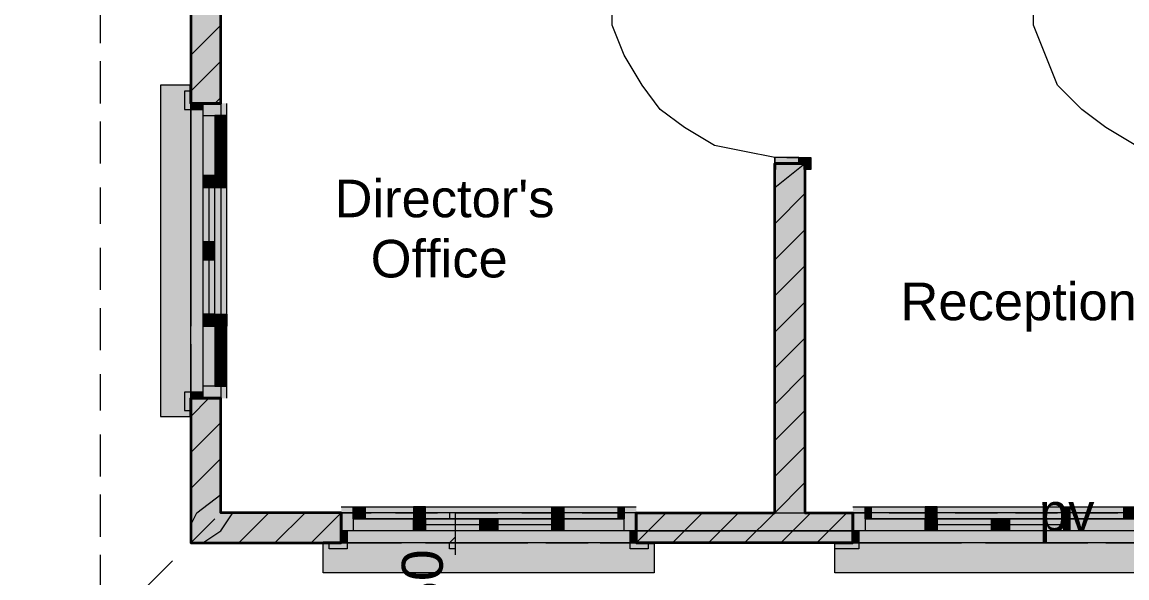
# Model space of a CAD drawing. Header units: millimetres. Extents: x 10281558 to 12820273, y 3651177 to 5996333.
# Drawn here: x 10782859 to 11347611, y 4430323 to 4714486 of the extents above; entities that cross this region are included whole.
import ezdxf

# ---------------------------------------------------------------- set-up
doc = ezdxf.new("R2010")
doc.units = ezdxf.units.MM
doc.layers.add('PDF_Geometry', color=7, linetype='Continuous', true_color=0x029e21)
doc.layers.add('PDF_Solid Fills', color=7, linetype='Continuous', true_color=0xffffff)
doc.layers.add('PDF_Text', color=7, linetype='Continuous')
doc.styles.add('PDF ArialMT', font='arial.ttf')

msp = doc.modelspace()

# ---------------------------------------------------------------- linework, layer by layer
at = {"layer": 'PDF_Geometry', "color": 123, "lineweight": 18, "true_color": 0x70cdbd}
msp.add_lwpolyline([(11364538, 5762431), (11989304, 5762431), (11989304, 5506984), (12303225, 5506984), (12303225, 4912995), (11989304, 4912995), (11989304, 4448268), (11792333, 4448268), (11792333, 4232831), (11383004, 4232831), (11383004, 4448268), (10869034, 4448268), (10869034, 5137665), (10733616, 5137665), (10733616, 5506984), (11364538, 5506984)], close=True, dxfattribs=at)
at = {"layer": 'PDF_Geometry', "color": 7, "lineweight": 35}
for points in [[(10881344, 4780656), (10875189, 4780656), (10869034, 4780656), (10869034, 4771423), (10869034, 4672937), (10875189, 4672937), (10869034, 4672937), (10869034, 4682170), (10869034, 4672937), (10869034, 4679093)], [(10869034, 4672937), (10875189, 4672937), (10869034, 4672937), (10875189, 4672937), (10884422, 4672937), (10875189, 4672937), (10884422, 4672937), (10884422, 4731413), (11167567, 4731413)], [(11182956, 4642161), (11182956, 4639083), (11182956, 4642161), (11179878, 4642161), (11182956, 4642161), (11182956, 4463656), (11207577, 4463656), (11207577, 4454423), (11207577, 4448268), (11207577, 4454423), (11207577, 4448268), (11096781, 4448268), (11096781, 4454423), (11096781, 4448268), (11106014, 4448268), (11096781, 4448268), (11102936, 4448268)], [(11096781, 4448268), (11096781, 4454423), (11096781, 4448268), (11096781, 4454423), (11096781, 4463656), (11096781, 4454423), (11096781, 4463656), (11167567, 4463656), (11167567, 4642161), (11179878, 4642161), (11167567, 4642161), (11167567, 4639083), (11167567, 4642161)], [(11167567, 4639083), (11167567, 4642161), (11179878, 4642161), (11182956, 4642161), (11182956, 4639083)], [(10939820, 4448268), (10945975, 4448268), (10936742, 4448268), (10945975, 4448268), (10945975, 4454423), (10945975, 4448268), (10945975, 4454423), (10945975, 4463656), (10945975, 4454423), (10945975, 4463656), (10884422, 4463656), (10884422, 4522132), (10875189, 4522132), (10884422, 4522132), (10875189, 4522132), (10869034, 4522132), (10875189, 4522132), (10869034, 4522132), (10869034, 4463656), (10869034, 4448268), (10945975, 4448268), (10945975, 4454423), (10945975, 4448268)], [(10869034, 4522132), (10869034, 4515976)], [(11207577, 4463656), (11207577, 4454423), (11207577, 4463656)], [(11207577, 4448268), (11198344, 4448268)]]:
    msp.add_lwpolyline(points, dxfattribs=at)
at = {"layer": 'PDF_Geometry', "color": 123, "lineweight": 20, "true_color": 0x70cdbd}
for points in [[(10869034, 4740646), (10869034, 4709869)], [(10869034, 4672937), (10869034, 4642161)], [(10869034, 4608306), (10869034, 4574452)], [(10869034, 4540598), (10869034, 4509821)], [(10869034, 4472889), (10869034, 4448268), (10909043, 4448268)], [(10942898, 4448268), (10976752, 4448268)], [(11010606, 4448268), (11041383, 4448268)], [(11078315, 4448268), (11109092, 4448268)], [(11146024, 4448268), (11176800, 4448268)], [(11210654, 4448268), (11244509, 4448268)], [(11278363, 4448268), (11309140, 4448268)], [(11346072, 4448268), (11376848, 4448268)]]:
    msp.add_lwpolyline(points, dxfattribs=at)
at = {"layer": 'PDF_Geometry', "color": 30, "lineweight": 18, "true_color": 0xff6600}
for points in [[(11167567, 4645238), (11152179, 4648316), (11136791, 4651394), (11121402, 4660627), (11109092, 4669860), (11099859, 4682170), (11090626, 4697559), (11084470, 4712947), (11084470, 4728335), (11167567, 4728335), (11167567, 4725258), (11084470, 4725258), (11084470, 4728335)], [(11383004, 4645238), (11367615, 4648316), (11352227, 4651394), (11336839, 4660627), (11324528, 4669860), (11312217, 4682170), (11306062, 4697559), (11299907, 4712947), (11299907, 4728335), (11383004, 4728335), (11383004, 4725258), (11299907, 4725258), (11299907, 4728335)], [(10869034, 4682170), (10853645, 4682170), (10853645, 4512899), (10869034, 4512899)], [(10869034, 4672937), (10869034, 4669860), (10875189, 4669860), (10875189, 4672937), (10869034, 4672937), (10869034, 4651394)], [(10884422, 4672937), (10884422, 4522132)], [(10875189, 4666782), (10875189, 4629850)], [(10887500, 4629850), (10887500, 4666782)], [(11167567, 4645238), (11167567, 4639083), (11167567, 4645238)], [(10875189, 4636005), (10875189, 4595996), (10875189, 4559064)], [(10887500, 4559064), (10887500, 4595996), (10887500, 4636005)], [(10869034, 4629850), (10869034, 4608306)], [(10869034, 4586763), (10869034, 4565219)], [(10875189, 4565219), (10875189, 4528287)], [(10887500, 4528287), (10887500, 4565219)], [(10869034, 4543675), (10869034, 4522132), (10875189, 4522132), (10875189, 4525209), (10869034, 4525209), (10869034, 4522132)], [(11096781, 4463656), (10945975, 4463656)], [(10952131, 4466734), (10989063, 4466734)], [(10982907, 4466734), (11022917, 4466734), (11059849, 4466734)], [(11053694, 4466734), (11090626, 4466734)], [(11358382, 4463656), (11207577, 4463656)], [(11213732, 4466734), (11250664, 4466734)], [(11244509, 4466734), (11281441, 4466734), (11318373, 4466734)], [(11315295, 4466734), (11352227, 4466734)], [(10967519, 4448268), (10945975, 4448268), (10945975, 4454423), (10949053, 4454423), (10949053, 4448268), (10945975, 4448268)], [(10989063, 4454423), (10952131, 4454423)], [(11059849, 4454423), (11022917, 4454423), (10982907, 4454423)], [(11090626, 4454423), (11053694, 4454423)], [(11096781, 4448268), (11093703, 4448268), (11093703, 4454423), (11096781, 4454423), (11096781, 4448268), (11075237, 4448268)], [(11229120, 4448268), (11207577, 4448268), (11207577, 4454423), (11210654, 4454423), (11210654, 4448268), (11207577, 4448268)], [(11250664, 4454423), (11213732, 4454423)], [(11318373, 4454423), (11281441, 4454423), (11244509, 4454423)], [(11352227, 4454423), (11315295, 4454423)], [(11358382, 4448268), (11355305, 4448268), (11355305, 4454423), (11358382, 4454423), (11358382, 4448268), (11333761, 4448268)], [(11106014, 4448268), (11106014, 4432880), (10936742, 4432880), (10936742, 4448268)], [(11010606, 4448268), (10989063, 4448268)], [(11053694, 4448268), (11032150, 4448268)], [(11367615, 4448268), (11367615, 4432880), (11198344, 4432880), (11198344, 4448268)], [(11272208, 4448268), (11250664, 4448268)], [(11315295, 4448268), (11293751, 4448268)]]:
    msp.add_lwpolyline(points, dxfattribs=at)
at = {"layer": 'PDF_Geometry', "color": 23, "lineweight": 13, "true_color": 0xbf8080}
for points in [[(10822869, 4703714), (10822869, 4725258)], [(10822869, 4672937), (10822869, 4694481)], [(10822869, 4642161), (10822869, 4663704)], [(10822869, 4611384), (10822869, 4629850)], [(10822869, 4577530), (10822869, 4599073)], [(10822869, 4546753), (10822869, 4568297)], [(10822869, 4515976), (10822869, 4534442)], [(10822869, 4482122), (10822869, 4503666)], [(10822869, 4451345), (10822869, 4472889)], [(10881344, 4460578), (10869034, 4448268)], [(10822869, 4420569), (10822869, 4442113)], [(10859801, 4439035), (10844412, 4423647)]]:
    msp.add_lwpolyline(points, dxfattribs=at)
at = {"layer": 'PDF_Geometry', "color": 132, "lineweight": 18, "true_color": 0x00bfbf}
for points in [[(10884422, 4722180), (10884422, 4700636)], [(10869034, 4706792), (10869034, 4685248)], [(10884422, 4691403), (10884422, 4669860)], [(10869034, 4676015), (10869034, 4654471)], [(10884422, 4660627), (10884422, 4639083)], [(10869034, 4645238), (10869034, 4623695)], [(10884422, 4626772), (10884422, 4605229)], [(10869034, 4611384), (10869034, 4592918)], [(10884422, 4595996), (10884422, 4574452)], [(10869034, 4580607), (10869034, 4559064)], [(10884422, 4565219), (10884422, 4543675)], [(10869034, 4549831), (10869034, 4528287)], [(10884422, 4531365), (10884422, 4509821)], [(10869034, 4515976), (10869034, 4497510)], [(10884422, 4500588), (10884422, 4479044)], [(10869034, 4485200), (10869034, 4463656)], [(10884422, 4469811), (10884422, 4463656), (10899810, 4463656)], [(10909043, 4463656), (10930587, 4463656)], [(10942898, 4463656), (10961364, 4463656)], [(10973674, 4463656), (10995218, 4463656)], [(11004451, 4463656), (11025995, 4463656)], [(11038305, 4463656), (11056771, 4463656)], [(11069082, 4463656), (11090626, 4463656)], [(11099859, 4463656), (11121402, 4463656)], [(11133713, 4463656), (11152179, 4463656)], [(11164490, 4463656), (11186033, 4463656)], [(11195266, 4463656), (11216810, 4463656)], [(11226043, 4463656), (11247586, 4463656)], [(11259897, 4463656), (11281441, 4463656)], [(11290674, 4463656), (11312217, 4463656)], [(11321450, 4463656), (11342994, 4463656)], [(10869034, 4454423), (10869034, 4448268), (10881344, 4448268)], [(10893655, 4448268), (10915199, 4448268)], [(10924432, 4448268), (10945975, 4448268)], [(10955208, 4448268), (10976752, 4448268)], [(10989063, 4448268), (11010606, 4448268)], [(11019839, 4448268), (11041383, 4448268)], [(11050616, 4448268), (11072160, 4448268)], [(11084470, 4448268), (11106014, 4448268)], [(11115247, 4448268), (11136791, 4448268)], [(11146024, 4448268), (11167567, 4448268)], [(11179878, 4448268), (11201421, 4448268)], [(11210654, 4448268), (11232198, 4448268)], [(11241431, 4448268), (11262975, 4448268)], [(11275285, 4448268), (11296829, 4448268)], [(11306062, 4448268), (11327606, 4448268)], [(11336839, 4448268), (11358382, 4448268)]]:
    msp.add_lwpolyline(points, dxfattribs=at)
at = {"layer": 'PDF_Geometry', "color": 11, "lineweight": 13, "true_color": 0xfd8279}
for points in [[(10869034, 4697559), (10884422, 4712947)], [(10869034, 4679093), (10884422, 4694481)], [(10881344, 4672937), (10884422, 4676015)], [(11167567, 4629850), (11182956, 4642161)], [(11167567, 4611384), (11182956, 4626772)], [(11167567, 4592918), (11182956, 4608306)], [(11167567, 4574452), (11182956, 4589840)], [(11167567, 4555986), (11182956, 4571374)], [(11167567, 4537520), (11182956, 4552908)], [(11167567, 4519054), (11182956, 4534442)], [(10869034, 4512899), (10878267, 4522132)], [(11167567, 4500588), (11182956, 4515976)], [(10869034, 4494433), (10884422, 4509821)], [(11167567, 4482122), (11182956, 4497510)], [(10869034, 4475967), (10884422, 4491355)], [(11152179, 4448268), (11167567, 4463656), (11182956, 4479044)], [(10869034, 4457501), (10872111, 4463656), (10884422, 4472889)], [(10875189, 4448268), (10884422, 4454423), (10890577, 4463656)], [(10893655, 4448268), (10909043, 4463656)], [(10912121, 4448268), (10927509, 4463656)], [(10930587, 4448268), (10945975, 4463656)], [(11096781, 4448268), (11112169, 4463656)], [(11115247, 4448268), (11130635, 4463656)], [(11133713, 4448268), (11149101, 4463656)], [(11170645, 4448268), (11186033, 4463656)], [(11189111, 4448268), (11204499, 4463656)]]:
    msp.add_lwpolyline(points, dxfattribs=at)
at = {"layer": 'PDF_Geometry', "color": 30, "lineweight": 18, "true_color": 0xff6600}
for points in [[(10869034, 4669860), (10869034, 4679093), (10865956, 4679093), (10865956, 4669860)], [(11179878, 4645238), (11182956, 4645238), (11182956, 4642161), (11179878, 4642161)], [(11186033, 4645238), (11186033, 4639083), (11182956, 4639083), (11182956, 4645238)], [(10865956, 4525209), (10865956, 4515976), (10869034, 4515976), (10869034, 4525209)], [(10949053, 4445190), (10939820, 4445190), (10939820, 4448268), (10949053, 4448268)], [(11093703, 4448268), (11102936, 4448268), (11102936, 4445190), (11093703, 4445190)], [(11210654, 4445190), (11198344, 4445190), (11198344, 4448268), (11210654, 4448268)]]:
    msp.add_lwpolyline(points, close=True, dxfattribs=at)
at = {"layer": 'PDF_Geometry', "color": 30, "lineweight": 20, "true_color": 0xff6600}
for points in [[(10875189, 4672937), (10875189, 4666782), (10887500, 4666782), (10887500, 4672937)], [(10881344, 4663704), (10881344, 4636005), (10875189, 4636005), (10875189, 4629850), (10881344, 4629850), (10881344, 4636005)], [(10884422, 4663704), (10884422, 4636005)], [(10887500, 4636005), (10887500, 4663704)], [(10875189, 4629850), (10875189, 4602151)], [(10878267, 4629850), (10878267, 4602151)], [(10881344, 4602151), (10881344, 4629850)], [(10875189, 4592918), (10875189, 4565219)], [(10878267, 4592918), (10878267, 4565219)], [(10881344, 4565219), (10887500, 4565219), (10887500, 4559064), (10881344, 4559064), (10881344, 4565219), (10881344, 4592918)], [(10881344, 4559064), (10881344, 4531365)], [(10884422, 4559064), (10884422, 4531365)], [(10887500, 4531365), (10887500, 4559064)], [(10887500, 4522132), (10887500, 4528287), (10875189, 4528287), (10875189, 4522132)], [(10945975, 4466734), (10952131, 4466734), (10952131, 4454423), (10945975, 4454423)], [(10958286, 4466734), (10982907, 4466734)], [(10982907, 4463656), (10958286, 4463656)], [(10989063, 4460578), (10989063, 4466734), (10982907, 4466734), (10982907, 4460578), (10989063, 4460578), (11016762, 4460578)], [(11059849, 4466734), (11087548, 4466734)], [(11087548, 4463656), (11059849, 4463656)], [(11096781, 4454423), (11090626, 4454423), (11090626, 4466734), (11096781, 4466734)], [(11207577, 4466734), (11213732, 4466734), (11213732, 4454423), (11207577, 4454423)], [(11216810, 4466734), (11244509, 4466734)], [(11244509, 4463656), (11216810, 4463656)], [(11250664, 4460578), (11250664, 4466734), (11244509, 4466734), (11244509, 4460578), (11250664, 4460578), (11278363, 4460578)], [(11318373, 4466734), (11346072, 4466734)], [(11346072, 4463656), (11318373, 4463656)], [(10982907, 4460578), (10958286, 4460578)], [(11016762, 4457501), (10989063, 4457501)], [(11025995, 4460578), (11053694, 4460578)], [(11053694, 4457501), (11025995, 4457501)], [(11087548, 4460578), (11059849, 4460578), (11059849, 4454423), (11053694, 4454423), (11053694, 4460578), (11059849, 4460578)], [(11244509, 4460578), (11216810, 4460578)], [(11278363, 4457501), (11250664, 4457501)], [(11287596, 4460578), (11315295, 4460578)], [(11315295, 4457501), (11287596, 4457501)], [(11346072, 4460578), (11318373, 4460578), (11318373, 4454423), (11315295, 4454423), (11315295, 4460578), (11318373, 4460578)], [(11016762, 4454423), (10989063, 4454423)], [(11053694, 4454423), (11025995, 4454423)], [(11278363, 4454423), (11250664, 4454423)], [(11315295, 4454423), (11287596, 4454423)]]:
    msp.add_lwpolyline(points, dxfattribs=at)
at = {"layer": 'PDF_Geometry', "color": 7, "lineweight": 0, "true_color": 0xffffff, "const_width": 6155}
for points in [[(10884422, 4663704), (10884422, 4636005), (10884422, 4629850)], [(10884422, 4559064), (10884422, 4531365), (10884422, 4528287)]]:
    msp.add_lwpolyline(points, dxfattribs=at)
at = {"layer": 'PDF_Geometry', "color": 30, "lineweight": 20, "true_color": 0xff6600}
for points in [[(10881344, 4666782), (10881344, 4663704), (10887500, 4663704), (10887500, 4666782)], [(11179878, 4645238), (11173723, 4645238), (11167567, 4645238), (11167567, 4642161), (11179878, 4642161)], [(10887500, 4629850), (10887500, 4636005), (10881344, 4636005), (10881344, 4629850)], [(10881344, 4595996), (10881344, 4602151), (10875189, 4602151), (10875189, 4595996)], [(10875189, 4595996), (10875189, 4592918), (10881344, 4592918), (10881344, 4595996)], [(10881344, 4559064), (10881344, 4565219), (10875189, 4565219), (10875189, 4559064)], [(10887500, 4528287), (10887500, 4531365), (10881344, 4531365), (10881344, 4528287)], [(10952131, 4466734), (10958286, 4466734), (10958286, 4460578), (10952131, 4460578)], [(11053694, 4466734), (11059849, 4466734), (11059849, 4460578), (11053694, 4460578)], [(11090626, 4460578), (11087548, 4460578), (11087548, 4466734), (11090626, 4466734)], [(11213732, 4466734), (11216810, 4466734), (11216810, 4460578), (11213732, 4460578)], [(11315295, 4466734), (11318373, 4466734), (11318373, 4460578), (11315295, 4460578)], [(11352227, 4460578), (11346072, 4460578), (11346072, 4466734), (11352227, 4466734)], [(10982907, 4460578), (10989063, 4460578), (10989063, 4454423), (10982907, 4454423)], [(11022917, 4454423), (11016762, 4454423), (11016762, 4460578), (11022917, 4460578)], [(11022917, 4460578), (11025995, 4460578), (11025995, 4454423), (11022917, 4454423)], [(11244509, 4460578), (11250664, 4460578), (11250664, 4454423), (11244509, 4454423)], [(11281441, 4454423), (11278363, 4454423), (11278363, 4460578), (11281441, 4460578)], [(11281441, 4460578), (11287596, 4460578), (11287596, 4454423), (11281441, 4454423)]]:
    msp.add_lwpolyline(points, close=True, dxfattribs=at)
at = {"layer": 'PDF_Geometry', "color": 7, "lineweight": 0, "true_color": 0xffffff}
msp.add_lwpolyline([(11179878, 4645238), (11173723, 4645238), (11179878, 4645238)], close=True, dxfattribs=at)
at = {"layer": 'PDF_Geometry', "color": 7, "lineweight": 35}
for points in [[(10869034, 4512899), (10869034, 4522132), (10875189, 4522132), (10869034, 4522132)], [(11198344, 4448268), (11207577, 4448268), (11207577, 4454423), (11207577, 4448268)]]:
    msp.add_lwpolyline(points, close=True, dxfattribs=at)
at = {"layer": 'PDF_Geometry', "color": 7, "lineweight": 13}
for points in [[(11013684, 4448268), (11004451, 4448268), (11004451, 4451345), (11004451, 4460578), (11004451, 4463656), (11001373, 4463656), (10995218, 4463656)], [(11001373, 4463656), (11001373, 4460578), (11004451, 4460578)], [(11004451, 4451345), (11001373, 4448268)], [(11004451, 4442113), (11004451, 4445190), (11001373, 4445190), (11001373, 4448268), (10995218, 4448268)], [(11004451, 4445190), (11004451, 4448268)]]:
    msp.add_lwpolyline(points, dxfattribs=at)
at = {"layer": 'PDF_Geometry', "color": 7, "lineweight": 0, "true_color": 0xffffff}
for points in [[(10989063, 4460578), (10952131, 4460578), (10989063, 4460578)], [(11022917, 4460578), (10982907, 4460578), (11022917, 4460578)], [(11059849, 4460578), (11022917, 4460578), (11059849, 4460578)], [(11090626, 4460578), (11053694, 4460578), (11090626, 4460578)], [(11250664, 4460578), (11213732, 4460578), (11250664, 4460578)], [(11281441, 4460578), (11244509, 4460578), (11281441, 4460578)], [(11318373, 4460578), (11281441, 4460578), (11318373, 4460578)], [(11352227, 4460578), (11315295, 4460578), (11352227, 4460578)], [(11207577, 4454423), (11096781, 4454423), (11207577, 4454423)]]:
    msp.add_lwpolyline(points, dxfattribs=at)
at = {"layer": 'PDF_Solid Fills', "transparency": 33554559}
for points in [[(10884422, 4780656), (10869034, 4780656), (10884422, 4672937)], [(10869034, 4780656), (10884422, 4672937), (10869034, 4672937)], [(10869034, 4682170), (10853645, 4682170), (10869034, 4672937)], [(10853645, 4682170), (10869034, 4672937), (10853645, 4672937)], [(10869034, 4679093), (10865956, 4679093), (10869034, 4669860)], [(10865956, 4679093), (10869034, 4669860), (10865956, 4669860)], [(10875189, 4672937), (10853645, 4672937), (10875189, 4522132)], [(10853645, 4672937), (10875189, 4522132), (10853645, 4522132)], [(10875189, 4672937), (10869034, 4672937), (10875189, 4669860)], [(10869034, 4672937), (10875189, 4669860), (10869034, 4669860)], [(10875189, 4672937), (10884422, 4672937), (10884422, 4672937)], [(10875189, 4672937), (10884422, 4672937), (10884422, 4672937)], [(10884422, 4522132), (10875189, 4522132), (10875189, 4672937)], [(10875189, 4672937), (10884422, 4672937), (10884422, 4522132)], [(10875189, 4672937), (10887500, 4672937), (10887500, 4672937)], [(10887500, 4666782), (10875189, 4666782), (10875189, 4672937)], [(10875189, 4672937), (10887500, 4672937), (10887500, 4666782)], [(10875189, 4666782), (10881344, 4666782), (10881344, 4666782)], [(10887500, 4666782), (10875189, 4666782), (10887500, 4629850)], [(10875189, 4666782), (10887500, 4629850), (10875189, 4629850)], [(10887500, 4666782), (10887500, 4666782), (10875189, 4666782)], [(10887500, 4666782), (10881344, 4666782), (10887500, 4663704)], [(10881344, 4666782), (10887500, 4663704), (10881344, 4663704)], [(11167567, 4645238), (11167567, 4639083), (11167567, 4639083)], [(11167567, 4639083), (11167567, 4639083), (11167567, 4645238)], [(11179878, 4645238), (11167567, 4645238), (11179878, 4642161)], [(11167567, 4645238), (11179878, 4642161), (11167567, 4642161)], [(11173723, 4645238), (11179878, 4645238), (11179878, 4645238)], [(11179878, 4645238), (11179878, 4645238), (11173723, 4645238)], [(11179878, 4645238), (11182956, 4645238), (11182956, 4645238)], [(11182956, 4642161), (11179878, 4642161), (11179878, 4645238)], [(11179878, 4645238), (11182956, 4645238), (11182956, 4642161)], [(11186033, 4645238), (11182956, 4645238), (11186033, 4639083)], [(11182956, 4645238), (11186033, 4639083), (11182956, 4639083)], [(11167567, 4642161), (11182956, 4642161), (11182956, 4642161)], [(11182956, 4463656), (11167567, 4463656), (11167567, 4642161)], [(11167567, 4642161), (11182956, 4642161), (11182956, 4463656)], [(11182956, 4642161), (11182956, 4642161), (11179878, 4642161)], [(10875189, 4636005), (10881344, 4636005), (10881344, 4636005)], [(10887500, 4636005), (10875189, 4636005), (10887500, 4595996)], [(10875189, 4636005), (10887500, 4595996), (10875189, 4595996)], [(10875189, 4636005), (10881344, 4636005), (10881344, 4636005)], [(10881344, 4629850), (10875189, 4629850), (10875189, 4636005)], [(10875189, 4636005), (10881344, 4636005), (10881344, 4629850)], [(10887500, 4629850), (10875189, 4629850), (10881344, 4629850)], [(10875189, 4629850), (10887500, 4629850), (10887500, 4629850)], [(10881344, 4629850), (10881344, 4629850), (10875189, 4629850)], [(10875189, 4629850), (10881344, 4629850), (10881344, 4629850)], [(10881344, 4602151), (10875189, 4602151), (10875189, 4629850)], [(10875189, 4629850), (10881344, 4629850), (10881344, 4602151)], [(10875189, 4602151), (10881344, 4602151), (10881344, 4602151)], [(10881344, 4595996), (10875189, 4595996), (10875189, 4602151)], [(10875189, 4602151), (10881344, 4602151), (10881344, 4595996)], [(10881344, 4602151), (10881344, 4602151), (10875189, 4602151)], [(10887500, 4595996), (10875189, 4595996), (10881344, 4595996)], [(10875189, 4595996), (10887500, 4595996), (10887500, 4595996)], [(10875189, 4595996), (10881344, 4595996), (10881344, 4595996)], [(10887500, 4595996), (10875189, 4595996), (10887500, 4559064)], [(10875189, 4595996), (10887500, 4559064), (10875189, 4559064)], [(10881344, 4595996), (10881344, 4595996), (10875189, 4595996)], [(10875189, 4595996), (10881344, 4595996), (10881344, 4595996)], [(10881344, 4592918), (10875189, 4592918), (10875189, 4595996)], [(10875189, 4595996), (10881344, 4595996), (10881344, 4592918)], [(10881344, 4592918), (10881344, 4592918), (10875189, 4592918)], [(10875189, 4592918), (10881344, 4592918), (10881344, 4592918)], [(10881344, 4565219), (10875189, 4565219), (10875189, 4592918)], [(10875189, 4592918), (10881344, 4592918), (10881344, 4565219)], [(10875189, 4565219), (10881344, 4565219), (10881344, 4565219)], [(10887500, 4565219), (10875189, 4565219), (10887500, 4528287)], [(10875189, 4565219), (10887500, 4528287), (10875189, 4528287)], [(10875189, 4565219), (10881344, 4565219), (10881344, 4565219)], [(10881344, 4559064), (10875189, 4559064), (10875189, 4565219)], [(10875189, 4565219), (10881344, 4565219), (10881344, 4559064)], [(10881344, 4565219), (10881344, 4565219), (10875189, 4565219)], [(10887500, 4565219), (10881344, 4565219), (10887500, 4559064)], [(10881344, 4565219), (10887500, 4559064), (10881344, 4559064)], [(10887500, 4559064), (10875189, 4559064), (10881344, 4559064)], [(10875189, 4559064), (10887500, 4559064), (10887500, 4559064)], [(10881344, 4559064), (10881344, 4559064), (10875189, 4559064)], [(10869034, 4525209), (10865956, 4525209), (10869034, 4515976)], [(10865956, 4525209), (10869034, 4515976), (10865956, 4515976)], [(10875189, 4525209), (10869034, 4525209), (10875189, 4522132)], [(10869034, 4525209), (10875189, 4522132), (10869034, 4522132)], [(10887500, 4528287), (10875189, 4528287), (10881344, 4528287)], [(10875189, 4528287), (10887500, 4528287), (10887500, 4528287)], [(10875189, 4528287), (10887500, 4528287), (10887500, 4528287)], [(10887500, 4522132), (10875189, 4522132), (10875189, 4528287)], [(10875189, 4528287), (10887500, 4528287), (10887500, 4522132)], [(10869034, 4522132), (10853645, 4522132), (10869034, 4512899)], [(10853645, 4522132), (10869034, 4512899), (10853645, 4512899)], [(10884422, 4522132), (10884422, 4522132), (10869034, 4522132)], [(10884422, 4522132), (10869034, 4522132), (10875189, 4522132)], [(10884422, 4463656), (10869034, 4463656), (10869034, 4522132)], [(10869034, 4522132), (10884422, 4522132), (10884422, 4463656)], [(10884422, 4522132), (10884422, 4522132), (10875189, 4522132)], [(10887500, 4522132), (10887500, 4522132), (10875189, 4522132)], [(10869034, 4463656), (10884422, 4463656), (10884422, 4463656)], [(10884422, 4448268), (10869034, 4448268), (10869034, 4463656)], [(10869034, 4463656), (10884422, 4463656), (10884422, 4448268)], [(10884422, 4463656), (10884422, 4463656), (10869034, 4463656)], [(10884422, 4463656), (10945975, 4463656), (10945975, 4463656)], [(10945975, 4463656), (10884422, 4463656), (10945975, 4454423)], [(10884422, 4463656), (10945975, 4454423), (10884422, 4454423)], [(10952131, 4466734), (10945975, 4466734), (10952131, 4454423)], [(10945975, 4466734), (10952131, 4454423), (10945975, 4454423)], [(10945975, 4463656), (11096781, 4463656), (11096781, 4463656)], [(11096781, 4454423), (10945975, 4454423), (10945975, 4463656)], [(10945975, 4463656), (11096781, 4463656), (11096781, 4454423)], [(10952131, 4466734), (10989063, 4466734), (10989063, 4466734)], [(10989063, 4466734), (10952131, 4466734), (10989063, 4460578)], [(10952131, 4466734), (10989063, 4460578), (10952131, 4460578)], [(10958286, 4466734), (10952131, 4466734), (10958286, 4460578)], [(10952131, 4466734), (10958286, 4460578), (10952131, 4460578)], [(10958286, 4466734), (10982907, 4466734), (10982907, 4466734)], [(10982907, 4460578), (10958286, 4460578), (10958286, 4466734)], [(10958286, 4466734), (10982907, 4466734), (10982907, 4460578)], [(10982907, 4466734), (11022917, 4466734), (11022917, 4466734)], [(11022917, 4466734), (10982907, 4466734), (11022917, 4460578)], [(10982907, 4466734), (11022917, 4460578), (10982907, 4460578)], [(10989063, 4466734), (10982907, 4466734), (10989063, 4460578)], [(10982907, 4466734), (10989063, 4460578), (10982907, 4460578)], [(11022917, 4466734), (11059849, 4466734), (11059849, 4466734)], [(11059849, 4466734), (11022917, 4466734), (11059849, 4460578)], [(11022917, 4466734), (11059849, 4460578), (11022917, 4460578)], [(11053694, 4466734), (11090626, 4466734), (11090626, 4466734)], [(11090626, 4466734), (11053694, 4466734), (11090626, 4460578)], [(11053694, 4466734), (11090626, 4460578), (11053694, 4460578)], [(11059849, 4466734), (11053694, 4466734), (11059849, 4460578)], [(11053694, 4466734), (11059849, 4460578), (11053694, 4460578)], [(11059849, 4466734), (11087548, 4466734), (11087548, 4466734)], [(11087548, 4460578), (11059849, 4460578), (11059849, 4466734)], [(11059849, 4466734), (11087548, 4466734), (11087548, 4460578)], [(11087548, 4466734), (11090626, 4466734), (11090626, 4466734)], [(11090626, 4460578), (11087548, 4460578), (11087548, 4466734)], [(11087548, 4466734), (11090626, 4466734), (11090626, 4460578)], [(11096781, 4466734), (11090626, 4466734), (11096781, 4454423)], [(11090626, 4466734), (11096781, 4454423), (11090626, 4454423)], [(11096781, 4463656), (11207577, 4463656), (11207577, 4463656)], [(11207577, 4463656), (11096781, 4463656), (11207577, 4454423)], [(11096781, 4463656), (11207577, 4454423), (11096781, 4454423)], [(11182956, 4463656), (11182956, 4463656), (11167567, 4463656)], [(11207577, 4466734), (11213732, 4466734), (11213732, 4466734)], [(11213732, 4454423), (11207577, 4454423), (11207577, 4466734)], [(11207577, 4466734), (11213732, 4466734), (11213732, 4454423)], [(11207577, 4463656), (11358382, 4463656), (11358382, 4463656)], [(11358382, 4454423), (11207577, 4454423), (11207577, 4463656)], [(11207577, 4463656), (11358382, 4463656), (11358382, 4454423)], [(11213732, 4466734), (11250664, 4466734), (11250664, 4466734)], [(11250664, 4466734), (11213732, 4466734), (11250664, 4460578)], [(11213732, 4466734), (11250664, 4460578), (11213732, 4460578)], [(11216810, 4466734), (11213732, 4466734), (11216810, 4460578)], [(11213732, 4466734), (11216810, 4460578), (11213732, 4460578)], [(11216810, 4466734), (11244509, 4466734), (11244509, 4466734)], [(11244509, 4460578), (11216810, 4460578), (11216810, 4466734)], [(11216810, 4466734), (11244509, 4466734), (11244509, 4460578)], [(11244509, 4466734), (11281441, 4466734), (11281441, 4466734)], [(11281441, 4466734), (11244509, 4466734), (11281441, 4460578)], [(11244509, 4466734), (11281441, 4460578), (11244509, 4460578)], [(11250664, 4466734), (11244509, 4466734), (11250664, 4460578)], [(11244509, 4466734), (11250664, 4460578), (11244509, 4460578)], [(11281441, 4466734), (11318373, 4466734), (11318373, 4466734)], [(11318373, 4466734), (11281441, 4466734), (11318373, 4460578)], [(11281441, 4466734), (11318373, 4460578), (11281441, 4460578)], [(11315295, 4466734), (11352227, 4466734), (11352227, 4466734)], [(11352227, 4466734), (11315295, 4466734), (11352227, 4460578)], [(11315295, 4466734), (11352227, 4460578), (11315295, 4460578)], [(11318373, 4466734), (11315295, 4466734), (11318373, 4460578)], [(11315295, 4466734), (11318373, 4460578), (11315295, 4460578)], [(11318373, 4466734), (11346072, 4466734), (11346072, 4466734)], [(11346072, 4460578), (11318373, 4460578), (11318373, 4466734)], [(11318373, 4466734), (11346072, 4466734), (11346072, 4460578)], [(11352227, 4466734), (11346072, 4466734), (11352227, 4460578)], [(11346072, 4466734), (11352227, 4460578), (11346072, 4460578)], [(10952131, 4460578), (10989063, 4460578), (10989063, 4460578)], [(10989063, 4454423), (10952131, 4454423), (10952131, 4460578)], [(10952131, 4460578), (10989063, 4460578), (10989063, 4454423)], [(10982907, 4460578), (10982907, 4460578), (10958286, 4460578)], [(10982907, 4460578), (11022917, 4460578), (11022917, 4460578)], [(11022917, 4454423), (10982907, 4454423), (10982907, 4460578)], [(10982907, 4460578), (11022917, 4460578), (11022917, 4454423)], [(10989063, 4460578), (10982907, 4460578), (10989063, 4454423)], [(10982907, 4460578), (10989063, 4454423), (10982907, 4454423)], [(10989063, 4460578), (11016762, 4460578), (11016762, 4460578)], [(11016762, 4454423), (10989063, 4454423), (10989063, 4460578)], [(10989063, 4460578), (11016762, 4460578), (11016762, 4454423)], [(11022917, 4460578), (11016762, 4460578), (11022917, 4454423)], [(11016762, 4460578), (11022917, 4454423), (11016762, 4454423)], [(11022917, 4460578), (11059849, 4460578), (11059849, 4460578)], [(11059849, 4454423), (11022917, 4454423), (11022917, 4460578)], [(11022917, 4460578), (11059849, 4460578), (11059849, 4454423)], [(11025995, 4460578), (11022917, 4460578), (11025995, 4454423)], [(11022917, 4460578), (11025995, 4454423), (11022917, 4454423)], [(11025995, 4460578), (11053694, 4460578), (11053694, 4460578)], [(11053694, 4454423), (11025995, 4454423), (11025995, 4460578)], [(11025995, 4460578), (11053694, 4460578), (11053694, 4454423)], [(11053694, 4460578), (11090626, 4460578), (11090626, 4460578)], [(11090626, 4454423), (11053694, 4454423), (11053694, 4460578)], [(11053694, 4460578), (11090626, 4460578), (11090626, 4454423)], [(11059849, 4460578), (11053694, 4460578), (11059849, 4454423)], [(11053694, 4460578), (11059849, 4454423), (11053694, 4454423)], [(11087548, 4460578), (11087548, 4460578), (11059849, 4460578)], [(11090626, 4460578), (11090626, 4460578), (11087548, 4460578)], [(11213732, 4460578), (11250664, 4460578), (11250664, 4460578)], [(11250664, 4454423), (11213732, 4454423), (11213732, 4460578)], [(11213732, 4460578), (11250664, 4460578), (11250664, 4454423)], [(11244509, 4460578), (11244509, 4460578), (11216810, 4460578)], [(11244509, 4460578), (11281441, 4460578), (11281441, 4460578)], [(11281441, 4454423), (11244509, 4454423), (11244509, 4460578)], [(11244509, 4460578), (11281441, 4460578), (11281441, 4454423)], [(11250664, 4460578), (11244509, 4460578), (11250664, 4454423)], [(11244509, 4460578), (11250664, 4454423), (11244509, 4454423)], [(11250664, 4460578), (11278363, 4460578), (11278363, 4460578)], [(11278363, 4454423), (11250664, 4454423), (11250664, 4460578)], [(11250664, 4460578), (11278363, 4460578), (11278363, 4454423)], [(11281441, 4460578), (11278363, 4460578), (11281441, 4454423)], [(11278363, 4460578), (11281441, 4454423), (11278363, 4454423)], [(11281441, 4460578), (11318373, 4460578), (11318373, 4460578)], [(11318373, 4454423), (11281441, 4454423), (11281441, 4460578)], [(11281441, 4460578), (11318373, 4460578), (11318373, 4454423)], [(11287596, 4460578), (11281441, 4460578), (11287596, 4454423)], [(11281441, 4460578), (11287596, 4454423), (11281441, 4454423)], [(11287596, 4460578), (11315295, 4460578), (11315295, 4460578)], [(11315295, 4454423), (11287596, 4454423), (11287596, 4460578)], [(11287596, 4460578), (11315295, 4460578), (11315295, 4454423)], [(11315295, 4460578), (11352227, 4460578), (11352227, 4460578)], [(11352227, 4454423), (11315295, 4454423), (11315295, 4460578)], [(11315295, 4460578), (11352227, 4460578), (11352227, 4454423)], [(11318373, 4460578), (11315295, 4460578), (11318373, 4454423)], [(11315295, 4460578), (11318373, 4454423), (11315295, 4454423)], [(11346072, 4460578), (11346072, 4460578), (11318373, 4460578)], [(10945975, 4448268), (10884422, 4448268), (10884422, 4454423)], [(10884422, 4454423), (10945975, 4454423), (10945975, 4448268)], [(11096781, 4454423), (11096781, 4454423), (10945975, 4454423)], [(10945975, 4454423), (11096781, 4454423), (11096781, 4454423)], [(11096781, 4454423), (10945975, 4454423), (11096781, 4448268)], [(10945975, 4454423), (11096781, 4448268), (10945975, 4448268)], [(10949053, 4454423), (10945975, 4454423), (10949053, 4448268)], [(10945975, 4454423), (10949053, 4448268), (10945975, 4448268)], [(10989063, 4454423), (10989063, 4454423), (10952131, 4454423)], [(11022917, 4454423), (11022917, 4454423), (10982907, 4454423)], [(11016762, 4454423), (11016762, 4454423), (10989063, 4454423)], [(11059849, 4454423), (11059849, 4454423), (11022917, 4454423)], [(11053694, 4454423), (11053694, 4454423), (11025995, 4454423)], [(11090626, 4454423), (11090626, 4454423), (11053694, 4454423)], [(11096781, 4454423), (11093703, 4454423), (11096781, 4448268)], [(11093703, 4454423), (11096781, 4448268), (11093703, 4448268)], [(11096781, 4454423), (11207577, 4454423), (11207577, 4454423)], [(11207577, 4448268), (11096781, 4448268), (11096781, 4454423)], [(11096781, 4454423), (11207577, 4454423), (11207577, 4448268)], [(11358382, 4454423), (11358382, 4454423), (11207577, 4454423)], [(11207577, 4454423), (11358382, 4454423), (11358382, 4454423)], [(11358382, 4454423), (11207577, 4454423), (11358382, 4448268)], [(11207577, 4454423), (11358382, 4448268), (11207577, 4448268)], [(11210654, 4448268), (11207577, 4448268), (11207577, 4454423)], [(11207577, 4454423), (11210654, 4454423), (11210654, 4448268)], [(11213732, 4454423), (11213732, 4454423), (11207577, 4454423)], [(11250664, 4454423), (11250664, 4454423), (11213732, 4454423)], [(11281441, 4454423), (11281441, 4454423), (11244509, 4454423)], [(11278363, 4454423), (11278363, 4454423), (11250664, 4454423)], [(11318373, 4454423), (11318373, 4454423), (11281441, 4454423)], [(11315295, 4454423), (11315295, 4454423), (11287596, 4454423)], [(11352227, 4454423), (11352227, 4454423), (11315295, 4454423)], [(10884422, 4448268), (10884422, 4448268), (10869034, 4448268)], [(10945975, 4448268), (10945975, 4448268), (10884422, 4448268)], [(10936742, 4448268), (10945975, 4448268), (10945975, 4448268)], [(10936742, 4448268), (11096781, 4448268), (11096781, 4448268)], [(11096781, 4448268), (11096781, 4448268), (10936742, 4448268)], [(11106014, 4432880), (10936742, 4432880), (10936742, 4448268)], [(10936742, 4448268), (11106014, 4448268), (11106014, 4432880)], [(10949053, 4448268), (10939820, 4448268), (10949053, 4445190)], [(10939820, 4448268), (10949053, 4445190), (10939820, 4445190)], [(11102936, 4448268), (11093703, 4448268), (11102936, 4445190)], [(11093703, 4448268), (11102936, 4445190), (11093703, 4445190)], [(11207577, 4448268), (11207577, 4448268), (11096781, 4448268)], [(11198344, 4448268), (11358382, 4448268), (11358382, 4448268)], [(11358382, 4448268), (11358382, 4448268), (11198344, 4448268)], [(11367615, 4448268), (11367615, 4448268), (11198344, 4448268)], [(11367615, 4448268), (11198344, 4448268), (11358382, 4448268)], [(11367615, 4432880), (11198344, 4432880), (11198344, 4448268)], [(11198344, 4448268), (11367615, 4448268), (11367615, 4432880)], [(11198344, 4448268), (11210654, 4448268), (11210654, 4448268)], [(11210654, 4445190), (11198344, 4445190), (11198344, 4448268)], [(11198344, 4448268), (11210654, 4448268), (11210654, 4445190)], [(11210654, 4445190), (11210654, 4445190), (11198344, 4445190)], [(11210654, 4448268), (11210654, 4448268), (11207577, 4448268)], [(11106014, 4432880), (11106014, 4432880), (10936742, 4432880)], [(11367615, 4432880), (11367615, 4432880), (11198344, 4432880)]]:
    msp.add_solid(points, dxfattribs=at)

# ---------------------------------------------------------------- texts
at = {"layer": 'PDF_Text', "char_height": 19206.1, "attachment_point": 4, "style": 'PDF ArialMT'}
for s, insert in [("Director's", (10942569, 4624169)), ('Office', (10961036, 4593391)), ('Reception', (11231881, 4568769)), ('pv', (11302670, 4461046))]:
    msp.add_mtext(s, dxfattribs=dict(at, insert=insert))
at = {"layer": 'PDF_Text', "insert": (10987566, 4396110), "char_height": 20952.3, "attachment_point": 4, "rotation": 90, "style": 'PDF ArialMT'}
msp.add_mtext('150', dxfattribs=at)

doc.saveas('drawing.dxf')
